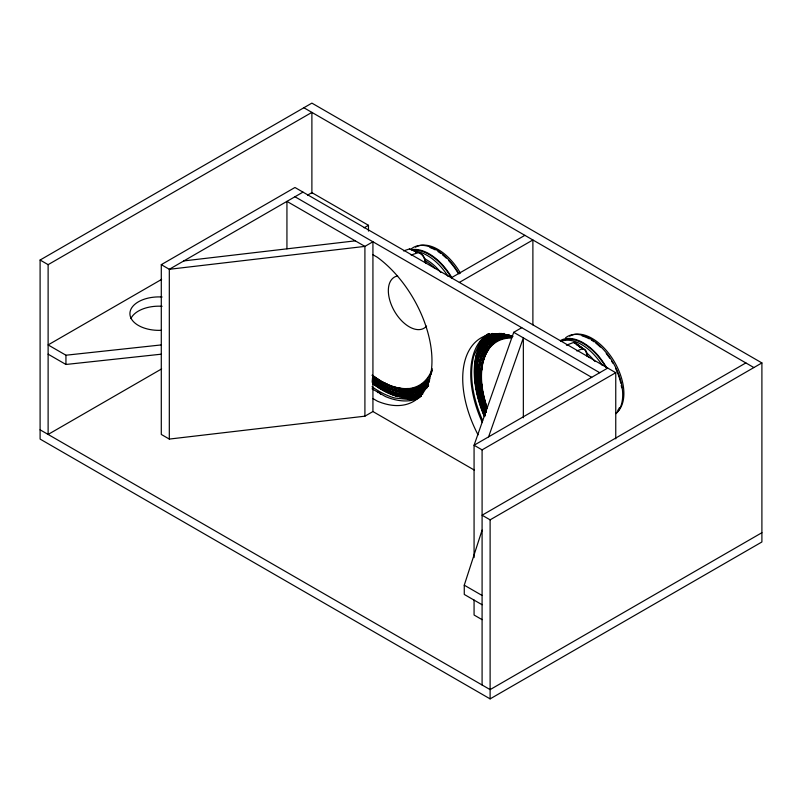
<?xml version="1.0" encoding="UTF-8"?>
<svg xmlns="http://www.w3.org/2000/svg" width="802" height="802" viewBox="0 0 802 802"><rect width="100%" height="100%" fill="white"/><g stroke="black" fill="none" stroke-linecap="round" stroke-linejoin="round"><path stroke-width="1.2" d="M482.092 604.738L464.268 594.442L464.268 585.179L482.092 530.132M521.741 327.687L513.721 332.319L474.072 445.24L474.072 557.601M488.588 436.859L523.345 337.873L523.345 417.772M480.629 345.993L476.829 354.394A87.338 50.426 60 0 0 475.807 358.985M40.1 260.028L311.888 103.117L761.9 362.925L761.9 541.972L490.112 698.883L40.1 439.075L40.1 260.028L48.12 264.66L311.888 112.38L311.888 193.523M474.293 470.072L372.93 411.546L364.91 416.178L169.312 439.075L161.292 434.443L161.292 264.66L294.956 187.488L615.756 372.699L615.756 438.864M302.976 192.119L169.312 269.292L161.292 264.66M161.623 279.387L48.12 344.92L65.944 355.216L161.292 344.92M307.567 195.137L311.888 192.64L368.479 225.302L368.479 231.096M364.148 227.798L368.479 225.302M161.623 368.91L48.12 434.443L48.12 264.66M451.346 277.783L524.869 235.337M459.366 282.414L532.889 239.968L532.889 324.86M479.035 344.479L482.122 342.695L482.994 340.76A87.338 50.426 60 0 1 488.869 334.394M407.827 399.346L410.915 397.561L413.03 397.772A87.338 50.426 60 0 0 421.481 395.877M607.736 368.068L474.072 445.24L482.092 449.872L615.756 372.699M745.86 362.925L482.092 515.215L490.112 519.846L761.9 362.925M761.9 532.708L490.112 689.62L40.1 429.812M566.924 344.98L573.671 342.424L575.435 342.895A20.321 10.105 -53.9 0 1 577.33 344.76M576.798 350.935L582.422 348.8L584.177 349.281A20.321 10.105 -53.9 0 1 587.174 356.409M403.536 250.906L409.461 248.941L412.048 249.833M411.105 255.016L418.203 252.66L409.461 248.941M183.828 260.911L355.286 240.841M48.12 354.183L65.944 364.469L161.292 354.183M401.622 396.649L409.752 397.451M574.112 342.745L575.866 343.216A20.321 10.105 -53.9 0 1 577.761 345.081M576.448 344.439L578.202 344.92A20.321 10.105 -53.9 0 1 580.097 346.785M576.879 344.76L578.643 345.241A20.321 10.105 -53.9 0 1 580.538 347.106M579.214 346.464L580.969 346.935A20.321 10.105 -53.9 0 1 582.864 348.8M579.656 346.785L581.41 347.256A20.321 10.105 -53.9 0 1 583.305 349.121M581.981 348.479L583.746 348.96A20.321 10.105 -53.9 0 1 586.623 353.702M412.228 250.124L414.814 251.006A20.321 13.163 -67 0 1 416.679 252.419M414.995 251.297L417.15 251.998M415.436 251.487L417.581 252.189M417.772 252.48L420.358 253.362A20.321 13.163 -67 0 1 425.892 263.337M303.868 107.749L753.88 367.557M294.956 196.751L599.716 372.699M513.721 332.319L591.696 377.331M372.93 254.735L377.321 257.262A88.842 51.298 60 0 1 431.967 360.71A88.842 51.298 60 0 1 377.371 401.14L372.93 398.574M372.058 388.82L385.391 396.509A88.842 51.298 60 0 0 418.875 398.173M464.268 585.179L482.092 595.475M482.092 619.655L474.072 615.024L474.072 600.046M573.671 342.424L582.422 348.8M490.112 519.846L490.112 698.883M482.092 449.872L482.092 684.988M372.93 411.546L372.93 241.763L364.91 246.394L169.312 269.292L169.312 439.075M364.91 416.178L364.91 246.394L286.936 201.382L286.936 248.82M65.944 355.216L65.944 364.469M478.052 434.844A88.842 51.298 60 0 1 512.979 336.439M482.343 422.584A88.842 51.298 60 0 1 488.558 333.522M161.102 330.314A28.972 16.732 0 0 1 138.455 325.482L138.405 325.462A28.972 16.732 0 0 1 132.771 306.394A28.972 16.732 0 0 1 162.084 297.011M130.886 318.594A28.972 16.732 0 0 1 162.084 306.274M486.774 407.526A76.541 44.19 60 0 1 511.646 338.023M486.864 408.599A77.233 44.591 60 0 1 511.566 337.311M481.721 370.153A78.095 45.092 60 0 1 481.952 367.717M482.664 363.035A78.095 45.092 60 0 1 511.445 335.767M485.24 414.444A83.889 48.431 60 0 1 484.358 412.238M483.917 411.065A83.889 48.431 60 0 1 482.644 407.546M481.852 405.18A83.889 48.431 60 0 1 480.097 399.266M479.486 396.92A83.889 48.431 60 0 1 478.674 393.441M478.433 392.298A83.889 48.431 60 0 1 477.561 387.436M477.06 383.827A83.889 48.431 60 0 1 476.609 379.095M476.488 376.78A83.889 48.431 60 0 1 477.08 363.567M477.451 361.241A83.889 48.431 60 0 1 484.358 343.737M489.11 338.384A83.889 48.431 60 0 1 493.791 334.995M479.526 354.314A84.751 48.932 60 0 1 484.528 343.256M485.16 342.314A84.751 48.932 60 0 1 493.701 334.083M484.849 412.188A83.087 47.97 60 0 1 488.699 339.837M496.197 334.635A83.087 47.97 60 0 1 499.415 333.351M478.954 375.657A82.225 47.478 60 0 1 479.566 363.677M479.937 361.401A82.225 47.478 60 0 1 501.12 333.351M486.443 410.835A79.759 46.045 60 0 1 486.894 346.885M491.907 341.351A79.759 46.045 60 0 1 493.832 339.868M499.095 336.98A79.759 46.045 60 0 1 505.029 335.296M481.781 356.369A81.423 47.007 60 0 1 500.819 334.294M486.403 412.058A80.561 46.516 60 0 1 480.949 394.073M480.709 392.9A80.561 46.516 60 0 1 480.017 389.17M479.636 386.694A80.561 46.516 60 0 1 479.075 381.802M479.506 364.619A80.561 46.516 60 0 0 478.844 378.223A82.225 47.478 60 0 1 500.819 333.522M479.917 362.243A80.561 46.516 60 0 1 489.641 342.374M481.35 378.063A78.897 45.554 60 0 1 481.32 372.118M481.451 369.602A78.897 45.554 60 0 1 509.17 334.985M483.726 359.577A78.095 45.092 60 0 1 488.598 348.329M489.24 347.386A78.095 45.092 60 0 1 508.217 335.848M509.45 335.717A78.095 45.092 60 0 1 511.746 335.597M486.754 407.276A77.233 44.591 60 0 1 482.493 390.955M482.072 388.409A77.233 44.591 60 0 1 481.461 383.366M481.27 380.9A77.233 44.591 60 0 1 481.22 372.379M481.39 369.943A77.233 44.591 60 0 1 482.012 365.251M482.453 363.015A77.233 44.591 60 0 1 487.806 349.742M488.438 348.81A77.233 44.591 60 0 1 499.175 339.687M508.428 337.271A77.233 44.591 60 0 1 511.856 337.141M487.065 407.356A76.541 44.19 60 0 1 488.729 349.411M476.929 368.639A84.751 48.932 60 0 1 477.1 366.153M477.691 361.331A84.751 48.932 60 0 1 478.112 359.025M478.884 355.717A84.751 48.932 60 0 1 494.393 333.652M484.949 414.614A83.889 48.431 60 0 1 496.578 333.632M485.431 414.544A83.087 47.97 60 0 1 499.115 333.522M486.413 411.546A82.225 47.478 60 0 1 485.13 408.108M483.586 403.466A82.225 47.478 60 0 1 482.553 399.987M481.922 397.682A82.225 47.478 60 0 1 480.117 389.461M479.506 385.662A82.225 47.478 60 0 1 479.055 381.912M486.142 411.005A79.759 46.045 60 0 1 507.245 335.136M485.22 401.942A78.897 45.554 60 0 1 484.238 398.404M483.646 396.068A78.897 45.554 60 0 1 482.874 392.609M482.002 387.737A78.897 45.554 60 0 1 481.521 384.118M481.19 380.559A78.897 45.554 60 0 1 508.869 335.156M480.137 362.354A81.423 47.007 60 0 1 504.167 333.432M486.102 412.228A80.561 46.516 60 0 1 505.681 334.544M484.328 416.579A87.448 50.486 60 0 1 482.553 340.81M484.889 337.853A87.448 50.486 60 0 1 489.38 333.682M484.619 416.408A87.448 50.486 60 0 1 476.669 354.304M484.839 415.526A85.944 49.624 60 0 1 492.127 333.612M485.14 415.356A85.944 49.624 60 0 1 492.428 333.442M560.428 340.569A45.744 26.416 60 0 1 606.172 366.975M565.58 337.792A45.744 26.416 60 0 1 610.613 358.674A45.744 26.416 60 0 1 616.026 413.662M561.119 341.321A44.912 25.935 60 0 1 602.172 365.231M560.849 341.291A44.912 25.935 60 0 1 605.761 367.216M566.392 344.95A40.341 23.288 60 0 1 568.598 344.9M586.232 352.629A40.341 23.288 60 0 1 594.914 361.421M586.563 355.005A40.341 23.288 60 0 1 589.229 357.532M582.142 335.938A44.912 25.935 60 0 1 589.33 338.865M591.274 339.978A44.912 25.935 60 0 1 594.041 341.812M595.886 343.186A44.912 25.935 60 0 1 600.337 347.055M606.242 353.522A44.912 25.935 60 0 1 609.69 358.173M611.615 361.141A44.912 25.935 60 0 1 612.818 363.146M615.555 368.329A44.912 25.935 60 0 1 620.788 383.166M621.259 385.481A44.912 25.935 60 0 1 621.63 387.787M619.465 407.586A44.912 25.935 60 0 1 617.861 410.323M569.671 336.188A44.912 25.935 60 0 1 614.091 361.281A44.912 25.935 60 0 1 615.535 413.391M482.634 420.388A87.338 50.426 60 0 1 473.741 356.178L479.907 342.544A87.338 50.426 60 0 1 488.709 334.053M476.037 359.928A87.338 50.426 60 0 1 476.468 357.552M477.27 354.143A87.338 50.426 60 0 1 480.398 345.672M483.436 340.509A87.338 50.426 60 0 1 489.31 334.133M482.102 408.609A86.696 50.055 60 0 1 480.919 405.15M479.496 400.529A86.696 50.055 60 0 1 478.563 397.08M479.837 347.497A86.696 50.055 60 0 1 481.501 344.218M483.385 341.241A86.696 50.055 60 0 1 485.701 338.314M484.769 416.418A87.338 50.426 60 0 1 483.426 413.15M482.994 412.068A87.338 50.426 60 0 1 475.917 386.253M475.546 383.747A87.338 50.426 60 0 1 475.416 361.401M422.834 393.942A85.944 49.624 60 0 1 372.028 381.942M422.042 394.263A85.944 49.624 60 0 1 372.328 381.772M426.594 326.093A29.534 17.053 60 0 1 394.454 311.206A29.534 17.053 60 0 1 397.632 275.928M432.448 370.384A77.233 44.591 60 0 1 373.13 376.469M432.298 368.84A76.541 44.19 60 0 1 372.068 375.256M413.321 394.053A83.087 47.97 60 0 1 371.988 380.048M423.115 390.594A83.087 47.97 60 0 1 421.1 391.647M428.599 385.762A82.225 47.478 60 0 1 379.877 383.176M418.584 390.013A80.561 46.516 60 0 1 407.887 392.178M405.662 392.158A80.561 46.516 60 0 1 372.649 378.464M428.579 384.719A81.423 47.007 60 0 1 408.378 392.198M406.093 392.118A81.423 47.007 60 0 1 400.198 391.276M397.802 390.694A81.423 47.007 60 0 1 394.434 389.672M420.398 388.288A79.759 46.045 60 0 1 418.213 389.301M409.772 391.326A79.759 46.045 60 0 1 372.74 377.862M425.401 384.94A79.759 46.045 60 0 1 421.451 387.717M429.702 379.968A78.897 45.554 60 0 1 382.905 382.293M379.998 380.529A78.897 45.554 60 0 1 378.053 379.256M415.947 387.496A77.233 44.591 60 0 1 412.499 388.479M408.88 389.02A77.233 44.591 60 0 1 404.268 389.11M401.862 388.91A77.233 44.591 60 0 1 381.572 381.702M380.559 381.11A77.233 44.591 60 0 1 373.421 376.298M431.245 373.531A77.233 44.591 60 0 1 428.87 377.481M427.386 379.426A77.233 44.591 60 0 1 425.762 381.211M429.22 379.336A78.095 45.092 60 0 1 405.852 389.12M402.193 388.759A78.095 45.092 60 0 1 397.19 387.717M408.499 388.469A76.541 44.19 60 0 1 372.359 375.085M429.702 378.534A78.095 45.092 60 0 1 404.348 389.211M401.892 388.93A78.095 45.092 60 0 1 396.9 387.887M395.827 387.587A78.095 45.092 60 0 1 392.569 386.514M388.148 384.689A78.095 45.092 60 0 1 384.82 383.035M429.401 380.138A78.897 45.554 60 0 1 372.91 375.887M428.589 381.582A79.759 46.045 60 0 1 372.449 378.033M429.06 382.213A80.561 46.516 60 0 1 372.359 378.634M428.288 384.89A81.423 47.007 60 0 1 398.704 391.165M397.511 390.865A81.423 47.007 60 0 1 391.847 389M389.541 388.048A81.423 47.007 60 0 1 386.063 386.404M428.308 385.932A82.225 47.478 60 0 1 376.539 381.311M374.514 379.857A82.225 47.478 60 0 1 372.499 378.323M427.456 387.416A83.087 47.97 60 0 1 372.649 380.94M422.925 392.519A84.751 48.932 60 0 1 394.865 392.86M423.225 391.466A83.889 48.431 60 0 1 372.569 381.541M398.243 396.469A87.448 50.486 60 0 1 373.161 383.647M421.321 396.218A87.448 50.486 60 0 1 399.236 396.96M397.942 396.639A87.448 50.486 60 0 1 372.86 383.817M411.236 395.085A83.889 48.431 60 0 1 374.795 382.775M423.516 391.296A83.889 48.431 60 0 1 413.632 394.784M423.225 392.348A84.751 48.932 60 0 1 414.083 394.975M408.238 395.216A84.751 48.932 60 0 1 403.386 394.734M400.91 394.273A84.751 48.932 60 0 1 398.414 393.672M412.97 249.492A45.744 26.416 60 0 1 452.017 277.973M411.426 248.78A45.744 26.416 60 0 1 459.075 273.893M414.674 251.257A44.912 25.935 60 0 1 448.007 276.229M413.261 250.254A44.912 25.935 60 0 1 451.596 278.214M424.368 258.635A40.341 23.288 60 0 1 440.759 272.419M425.02 260.62A40.341 23.288 60 0 1 435.065 268.53M429.992 247.557A44.912 25.935 60 0 1 435.165 249.853M438.032 251.557A44.912 25.935 60 0 1 440.799 253.482M442.624 254.906A44.912 25.935 60 0 1 446.183 258.054M448.779 260.7A44.912 25.935 60 0 1 458.062 273.131M415.506 247.186A44.912 25.935 60 0 1 460.418 273.121M420.619 396.719A87.338 50.426 60 0 1 409.942 399.556L395.055 398.083A87.338 50.426 60 0 1 372.018 386.744M420.779 396.028A87.338 50.426 60 0 1 414.724 397.381M407.476 397.571A87.338 50.426 60 0 1 403.707 397.14M420.058 395.717A86.696 50.055 60 0 1 414.053 397.06M382.153 388.99A86.696 50.055 60 0 1 378.163 386.534M398.143 396.298A87.338 50.426 60 0 1 373.09 383.496M377.541 392.609A2.496 1.444 60 0 1 380.599 394.373M419.917 253.181A20.321 13.163 -67 0 1 424.479 258.896M424.809 259.878A20.321 13.163 -67 0 1 425.301 262.023M414.383 250.825A20.321 13.163 -67 0 1 416.238 252.239"/></g></svg>
